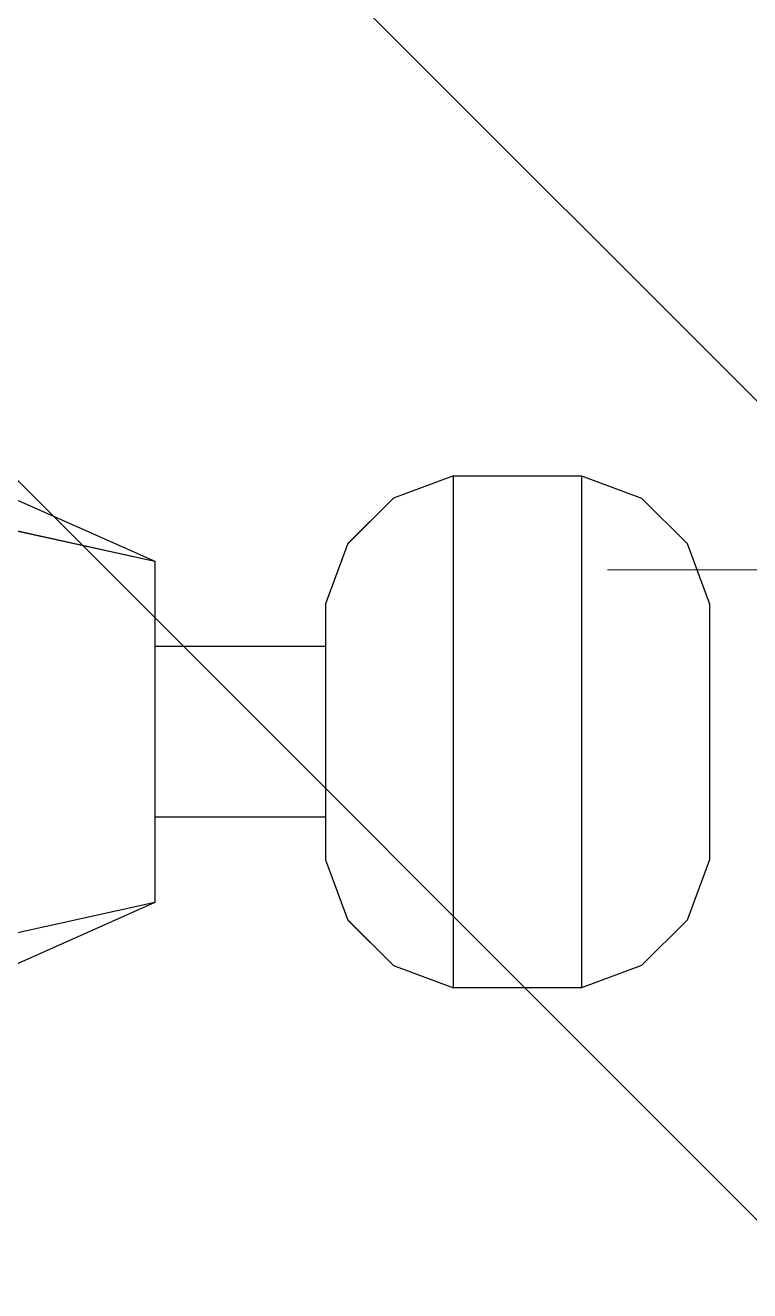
# Model space of a CAD drawing. Header units: metres. Extents: x 15463 to 32022, y 1223 to 33962.
# Drawn here: x 29500.2691 to 29500.3486, y 4100.8874 to 4101.0261 of the extents above; entities that cross this region are included whole.
import ezdxf

# ---------------------------------------------------------------- set-up
doc = ezdxf.new("R2010")
doc.units = ezdxf.units.M
doc.header["$LTSCALE"] = 0.1
doc.layers.add('LEVEL', color=251, linetype='Continuous', lineweight=13)
doc.layers.add('NAMES', color=252, linetype='Continuous', lineweight=15)

# ---------------------------------------------------------------- blocks, each defined once
blk = doc.blocks.new('LLAVE-10')
at = {"color": 253, "lineweight": 13}
for points in [[(0.020173, 0.110907), (0.020173, 0.120993), (0.018406, 0.125717), (0.014832, 0.129313), (0.010086, 0.131079), (-0.010086, 0.131079), (-0.014832, 0.129313), (-0.018406, 0.125717), (-0.020173, 0.120993), (-0.020173, 0.110907), (0.020173, 0.110907), (0.018406, 0.106161), (0.014832, 0.102587), (0.010086, 0.10082), (-0.010086, 0.10082), (-0.014832, 0.102587), (-0.018406, 0.106161), (-0.020173, 0.110907)], [(0.020173, 0.120993), (-0.020173, 0.120993)], [(-0.006724, 0.10082), (-0.006724, 0.087372)], [(0.006724, 0.10082), (0.006724, 0.087372)], [(-0.031748, 0.018087), (-0.026897, 0.020151), (0.026876, 0.020151), (0.027216, 0.034025), (0.026003, 0.047857), (0.023279, 0.061475), (0.019066, 0.07469), (0.013448, 0.087372), (-0.013448, 0.087372), (-0.016023, 0.075732), (-0.016874, 0.063859), (-0.016023, 0.051964), (-0.013448, 0.040324), (0.013448, 0.040324), (0.016002, 0.051964), (0.016874, 0.063859), (0.016002, 0.075732), (0.013448, 0.087372)], [(-0.013448, 0.087372), (-0.019087, 0.07469)]]:
    blk.add_lwpolyline(points, dxfattribs=at)

msp = doc.modelspace()

# ---------------------------------------------------------------- hatches: boundary and pattern name
at = {"layer": 'LEVEL'}
h = msp.add_hatch(dxfattribs=at)
h.set_pattern_fill('ANSI31', color=256, scale=0.02, angle=90)
h.set_pattern_definition([(135, (29569.414394, 3572.19952), (-0.0449012806, -0.0449012806), [])])
h.paths.add_polyline_path([(29488.27847, 4112.74061), (29488.27847, 4109.38074), (29488.64847, 4109.38074), (29489.04847, 4109.38074), (29489.04847, 4109.90984), (29489.07689, 4109.90984), (29489.07689, 4112.08157), (29489.06428, 4112.08157), (29489.05554, 4112.08157, -1), (29489.05554, 4112.09357), (29489.04847, 4112.09571), (29489.04847, 4112.74061)])
h.paths.add_polyline_path([(29488.85824, 4110.27404), (29488.85824, 4109.64777), (29488.39662, 4109.64777), (29488.39662, 4110.27404)], flags=16)
h.paths.add_polyline_path([(29488.27847, 4116.36061), (29488.27847, 4113.00074), (29489.04847, 4113.00074), (29489.04847, 4113.02068), (29489.04847, 4113.64564), (29489.05554, 4113.64778, -1), (29489.05554, 4113.65978), (29489.07689, 4113.65978), (29489.07689, 4115.83151), (29489.05554, 4115.83151, -1), (29489.05554, 4115.84351), (29489.04847, 4115.84564), (29489.04847, 4116.36061)])
h.paths.add_polyline_path([(29488.85262, 4113.93396), (29488.85262, 4113.30769), (29488.391, 4113.30769), (29488.391, 4113.93396)], flags=16)
h.paths.add_polyline_path([(29505.00919, 4103.4068), (29505.00919, 4103.44523), (29504.60919, 4103.44523), (29504.60919, 4102.84023), (29504.60212, 4102.83809, -1), (29504.60212, 4102.82609), (29504.58077, 4102.82609), (29504.58077, 4102.79609), (29504.58077, 4101.35437), (29504.60212, 4101.35437, -1), (29504.60212, 4101.34237), (29504.60919, 4101.34023), (29504.60919, 4100.55523), (29505.37919, 4100.55523), (29505.37919, 4103.4068)])
h.paths.add_polyline_path([(29505.24722, 4101.30858), (29505.24722, 4100.68231), (29504.7856, 4100.68231), (29504.7856, 4101.30858)], flags=16)
h.paths.add_polyline_path([(29504.60919, 4112.75546), (29504.60919, 4112.72034), (29504.60919, 4112.08779), (29504.60212, 4112.08565, -1), (29504.60212, 4112.07365), (29504.58077, 4112.07365), (29504.58077, 4109.90192), (29504.60212, 4109.90192, -0.414214), (29504.60812, 4109.89592), (29504.60919, 4109.96034), (29504.60919, 4109.36523), (29505.37919, 4109.36523), (29505.37919, 4112.75546)])
h.paths.add_polyline_path([(29505.24194, 4110.17766), (29505.24194, 4109.55139), (29504.78032, 4109.55139), (29504.78032, 4110.17766)], flags=16)
h.paths.add_polyline_path([(29505.00919, 4116.37546), (29504.60919, 4116.37546), (29504.60919, 4115.8529), (29504.60212, 4115.85076, -1), (29504.60212, 4115.83876), (29504.58077, 4115.83876), (29504.58077, 4113.66704), (29504.60212, 4113.66704, -1), (29504.60212, 4113.65504), (29504.60919, 4113.6529), (29504.60919, 4112.98523), (29505.37919, 4112.98523), (29505.37919, 4116.37546)])
h.paths.add_polyline_path([(29505.25297, 4113.8679), (29505.25297, 4113.24164), (29504.79135, 4113.24164), (29504.79135, 4113.8679)], flags=16)
h.paths.add_polyline_path([(29504.60919, 4125.18546), (29504.60919, 4125.11546), (29504.60919, 4124.40046), (29504.60212, 4124.39832, -1), (29504.60212, 4124.38632), (29504.58077, 4124.38632), (29504.58077, 4122.9146), (29504.59338, 4122.9146), (29504.60212, 4122.9146, -1), (29504.60212, 4122.9026), (29504.60919, 4122.90046), (29504.60919, 4122.29546), (29505.00919, 4122.29546), (29505.00919, 4122.33564), (29505.37919, 4122.33564), (29505.37919, 4125.18546)])
h.paths.add_polyline_path([(29505.22572, 4123.1029), (29505.22572, 4122.47663), (29504.76411, 4122.47663), (29504.76411, 4123.1029)], flags=16)
h.paths.add_polyline_path([(29505.17545, 4122.78394), (29505.17545, 4123.08761), (29505.02627, 4123.08761), (29505.02627, 4122.78394)], flags=8)
h.paths.add_polyline_path([(29505.17545, 4122.50439), (29505.17545, 4122.80059), (29505.02627, 4122.80059), (29505.02627, 4122.50439)], flags=8)
h.paths.add_polyline_path([(29504.95565, 4122.78579), (29504.95565, 4123.11033), (29504.81079, 4123.11033), (29504.81079, 4122.78579)], flags=24)
h.paths.add_polyline_path([(29504.95565, 4122.54981), (29504.95565, 4122.75488), (29504.81079, 4122.75488), (29504.81079, 4122.54981)], flags=8)
h.paths.add_polyline_path([(29505.12778, 4123.20466), (29505.12778, 4124.30394), (29504.8906, 4124.30394), (29504.8906, 4123.20466)], flags=24)
h = msp.add_hatch(dxfattribs=at)
h.set_pattern_fill('ANSI31', color=256, scale=0.02, angle=90)
h.set_pattern_definition([(135, (29569.414394, 3844.14269), (-0.04490128, -0.04490128), [])])
edge = h.paths.add_edge_path()
edge.add_line((29500.05919, 4102.75523), (29500.05919, 4100.62523))
edge.add_line((29500.05919, 4100.62523), (29501.25926, 4100.55541))
edge.add_line((29501.25926, 4100.55541), (29501.25926, 4100.63505))
edge.add_line((29501.25926, 4100.63505), (29501.25926, 4101.88899))
edge.add_line((29501.25926, 4101.88899), (29501.2582, 4101.88899))
edge.add_arc((29501.2582, 4101.89499), 0.006, 90, 270, ccw=False)
edge.add_line((29501.2582, 4101.90099), (29501.2774, 4101.90099))
edge.add_line((29501.2774, 4101.90099), (29501.2774, 4101.92555))
edge.add_arc((29501.27781, 4102.61996), 0.69441, 180, 269.96634, ccw=False)
edge.add_line((29500.5834, 4102.61996), (29500.5834, 4102.64496))
edge.add_line((29500.5834, 4102.64496), (29501.2774, 4102.64496))
edge.add_line((29501.2774, 4102.64496), (29501.2774, 4102.66996))
edge.add_line((29501.2774, 4102.66996), (29501.2582, 4102.66996))
edge.add_arc((29501.2582, 4102.67596), 0.006, 90, 270, ccw=False)
edge.add_line((29501.2582, 4102.68196), (29501.25926, 4102.68196))
edge.add_line((29501.25926, 4102.68196), (29501.25926, 4102.75505))
edge.add_line((29501.25926, 4102.75505), (29500.05919, 4102.75523))

# ---------------------------------------------------------------- linework, layer by layer
for points in [[(29500.18693, 4100.90447), (29500.1898, 4100.91122), (29500.1898, 4100.98606), (29500.20911, 4100.98654), (29500.22836, 4100.98485), (29500.24732, 4100.98106), (29500.26571, 4100.9752), (29500.28336, 4100.96738), (29500.28336, 4100.92994), (29500.26716, 4100.92636), (29500.25064, 4100.92517), (29500.23408, 4100.92636), (29500.21788, 4100.92994), (29500.21788, 4100.96738), (29500.23408, 4100.97093), (29500.25064, 4100.97214), (29500.26716, 4100.97093), (29500.28336, 4100.96738)], [(29500.18693, 4100.90447), (29500.1898, 4100.91122), (29500.1898, 4100.98606), (29500.20911, 4100.98654), (29500.22836, 4100.98485), (29500.24732, 4100.98106), (29500.26571, 4100.9752), (29500.28336, 4100.96738), (29500.28336, 4100.92994), (29500.26716, 4100.92636), (29500.25064, 4100.92517), (29500.23408, 4100.92636), (29500.21788, 4100.92994), (29500.21788, 4100.96738), (29500.23408, 4100.97093), (29500.25064, 4100.97214), (29500.26716, 4100.97093), (29500.28336, 4100.96738)], [(29500.18693, 4100.90447), (29500.1898, 4100.91122), (29500.1898, 4100.98606), (29500.20911, 4100.98654), (29500.22836, 4100.98485), (29500.24732, 4100.98106), (29500.26571, 4100.9752), (29500.28336, 4100.96738), (29500.28336, 4100.92994), (29500.26716, 4100.92636), (29500.25064, 4100.92517), (29500.23408, 4100.92636), (29500.21788, 4100.92994), (29500.21788, 4100.96738), (29500.23408, 4100.97093), (29500.25064, 4100.97214), (29500.26716, 4100.97093), (29500.28336, 4100.96738)], [(29500.18693, 4100.90447), (29500.1898, 4100.91122), (29500.1898, 4100.98606), (29500.20911, 4100.98654), (29500.22836, 4100.98485), (29500.24732, 4100.98106), (29500.26571, 4100.9752), (29500.28336, 4100.96738), (29500.28336, 4100.92994), (29500.26716, 4100.92636), (29500.25064, 4100.92517), (29500.23408, 4100.92636), (29500.21788, 4100.92994), (29500.21788, 4100.96738), (29500.23408, 4100.97093), (29500.25064, 4100.97214), (29500.26716, 4100.97093), (29500.28336, 4100.96738)], [(29500.18693, 4100.90447), (29500.1898, 4100.91122), (29500.1898, 4100.98606), (29500.20911, 4100.98654), (29500.22836, 4100.98485), (29500.24732, 4100.98106), (29500.26571, 4100.9752), (29500.28336, 4100.96738), (29500.28336, 4100.92994), (29500.26716, 4100.92636), (29500.25064, 4100.92517), (29500.23408, 4100.92636), (29500.21788, 4100.92994), (29500.21788, 4100.96738), (29500.23408, 4100.97093), (29500.25064, 4100.97214), (29500.26716, 4100.97093), (29500.28336, 4100.96738)], [(29500.18693, 4100.90447), (29500.1898, 4100.91122), (29500.1898, 4100.98606), (29500.20911, 4100.98654), (29500.22836, 4100.98485), (29500.24732, 4100.98106), (29500.26571, 4100.9752), (29500.28336, 4100.96738), (29500.28336, 4100.92994), (29500.26716, 4100.92636), (29500.25064, 4100.92517), (29500.23408, 4100.92636), (29500.21788, 4100.92994), (29500.21788, 4100.96738), (29500.23408, 4100.97093), (29500.25064, 4100.97214), (29500.26716, 4100.97093), (29500.28336, 4100.96738)], [(29500.18693, 4100.90447), (29500.1898, 4100.91122), (29500.1898, 4100.98606), (29500.20911, 4100.98654), (29500.22836, 4100.98485), (29500.24732, 4100.98106), (29500.26571, 4100.9752), (29500.28336, 4100.96738), (29500.28336, 4100.92994), (29500.26716, 4100.92636), (29500.25064, 4100.92517), (29500.23408, 4100.92636), (29500.21788, 4100.92994), (29500.21788, 4100.96738), (29500.23408, 4100.97093), (29500.25064, 4100.97214), (29500.26716, 4100.97093), (29500.28336, 4100.96738)], [(29500.18693, 4100.90447), (29500.1898, 4100.91122), (29500.1898, 4100.98606), (29500.20911, 4100.98654), (29500.22836, 4100.98485), (29500.24732, 4100.98106), (29500.26571, 4100.9752), (29500.28336, 4100.96738), (29500.28336, 4100.92994), (29500.26716, 4100.92636), (29500.25064, 4100.92517), (29500.23408, 4100.92636), (29500.21788, 4100.92994), (29500.21788, 4100.96738), (29500.23408, 4100.97093), (29500.25064, 4100.97214), (29500.26716, 4100.97093), (29500.28336, 4100.96738)], [(29500.18693, 4100.90447), (29500.1898, 4100.91122), (29500.1898, 4100.98606), (29500.20911, 4100.98654), (29500.22836, 4100.98485), (29500.24732, 4100.98106), (29500.26571, 4100.9752), (29500.28336, 4100.96738), (29500.28336, 4100.92994), (29500.26716, 4100.92636), (29500.25064, 4100.92517), (29500.23408, 4100.92636), (29500.21788, 4100.92994), (29500.21788, 4100.96738), (29500.23408, 4100.97093), (29500.25064, 4100.97214), (29500.26716, 4100.97093), (29500.28336, 4100.96738)], [(29500.18693, 4100.90447), (29500.1898, 4100.91122), (29500.1898, 4100.98606), (29500.20911, 4100.98654), (29500.22836, 4100.98485), (29500.24732, 4100.98106), (29500.26571, 4100.9752), (29500.28336, 4100.96738), (29500.28336, 4100.92994), (29500.26716, 4100.92636), (29500.25064, 4100.92517), (29500.23408, 4100.92636), (29500.21788, 4100.92994), (29500.21788, 4100.96738), (29500.23408, 4100.97093), (29500.25064, 4100.97214), (29500.26716, 4100.97093), (29500.28336, 4100.96738)], [(29500.18693, 4100.90447), (29500.1898, 4100.91122), (29500.1898, 4100.98606), (29500.20911, 4100.98654), (29500.22836, 4100.98485), (29500.24732, 4100.98106), (29500.26571, 4100.9752), (29500.28336, 4100.96738), (29500.28336, 4100.92994), (29500.26716, 4100.92636), (29500.25064, 4100.92517), (29500.23408, 4100.92636), (29500.21788, 4100.92994), (29500.21788, 4100.96738), (29500.23408, 4100.97093), (29500.25064, 4100.97214), (29500.26716, 4100.97093), (29500.28336, 4100.96738)], [(29500.18693, 4100.90447), (29500.1898, 4100.91122), (29500.1898, 4100.98606), (29500.20911, 4100.98654), (29500.22836, 4100.98485), (29500.24732, 4100.98106), (29500.26571, 4100.9752), (29500.28336, 4100.96738), (29500.28336, 4100.92994), (29500.26716, 4100.92636), (29500.25064, 4100.92517), (29500.23408, 4100.92636), (29500.21788, 4100.92994), (29500.21788, 4100.96738), (29500.23408, 4100.97093), (29500.25064, 4100.97214), (29500.26716, 4100.97093), (29500.28336, 4100.96738)], [(29500.18693, 4100.90447), (29500.1898, 4100.91122), (29500.1898, 4100.98606), (29500.20911, 4100.98654), (29500.22836, 4100.98485), (29500.24732, 4100.98106), (29500.26571, 4100.9752), (29500.28336, 4100.96738), (29500.28336, 4100.92994), (29500.26716, 4100.92636), (29500.25064, 4100.92517), (29500.23408, 4100.92636), (29500.21788, 4100.92994), (29500.21788, 4100.96738), (29500.23408, 4100.97093), (29500.25064, 4100.97214), (29500.26716, 4100.97093), (29500.28336, 4100.96738)], [(29500.18693, 4100.90447), (29500.1898, 4100.91122), (29500.1898, 4100.98606), (29500.20911, 4100.98654), (29500.22836, 4100.98485), (29500.24732, 4100.98106), (29500.26571, 4100.9752), (29500.28336, 4100.96738), (29500.28336, 4100.92994), (29500.26716, 4100.92636), (29500.25064, 4100.92517), (29500.23408, 4100.92636), (29500.21788, 4100.92994), (29500.21788, 4100.96738), (29500.23408, 4100.97093), (29500.25064, 4100.97214), (29500.26716, 4100.97093), (29500.28336, 4100.96738)], [(29500.18693, 4100.90447), (29500.1898, 4100.91122), (29500.1898, 4100.98606), (29500.20911, 4100.98654), (29500.22836, 4100.98485), (29500.24732, 4100.98106), (29500.26571, 4100.9752), (29500.28336, 4100.96738), (29500.28336, 4100.92994), (29500.26716, 4100.92636), (29500.25064, 4100.92517), (29500.23408, 4100.92636), (29500.21788, 4100.92994), (29500.21788, 4100.96738), (29500.23408, 4100.97093), (29500.25064, 4100.97214), (29500.26716, 4100.97093), (29500.28336, 4100.96738)], [(29500.18693, 4100.90447), (29500.1898, 4100.91122), (29500.1898, 4100.98606), (29500.20911, 4100.98654), (29500.22836, 4100.98485), (29500.24732, 4100.98106), (29500.26571, 4100.9752), (29500.28336, 4100.96738), (29500.28336, 4100.92994), (29500.26716, 4100.92636), (29500.25064, 4100.92517), (29500.23408, 4100.92636), (29500.21788, 4100.92994), (29500.21788, 4100.96738), (29500.23408, 4100.97093), (29500.25064, 4100.97214), (29500.26716, 4100.97093), (29500.28336, 4100.96738)], [(29500.18693, 4100.90447), (29500.1898, 4100.91122), (29500.1898, 4100.98606), (29500.20911, 4100.98654), (29500.22836, 4100.98485), (29500.24732, 4100.98106), (29500.26571, 4100.9752), (29500.28336, 4100.96738), (29500.28336, 4100.92994), (29500.26716, 4100.92636), (29500.25064, 4100.92517), (29500.23408, 4100.92636), (29500.21788, 4100.92994), (29500.21788, 4100.96738), (29500.23408, 4100.97093), (29500.25064, 4100.97214), (29500.26716, 4100.97093), (29500.28336, 4100.96738)], [(29500.18693, 4100.90447), (29500.1898, 4100.91122), (29500.1898, 4100.98606), (29500.20911, 4100.98654), (29500.22836, 4100.98485), (29500.24732, 4100.98106), (29500.26571, 4100.9752), (29500.28336, 4100.96738), (29500.28336, 4100.92994), (29500.26716, 4100.92636), (29500.25064, 4100.92517), (29500.23408, 4100.92636), (29500.21788, 4100.92994), (29500.21788, 4100.96738), (29500.23408, 4100.97093), (29500.25064, 4100.97214), (29500.26716, 4100.97093), (29500.28336, 4100.96738)], [(29500.18693, 4100.90447), (29500.1898, 4100.91122), (29500.1898, 4100.98606), (29500.20911, 4100.98654), (29500.22836, 4100.98485), (29500.24732, 4100.98106), (29500.26571, 4100.9752), (29500.28336, 4100.96738), (29500.28336, 4100.92994), (29500.26716, 4100.92636), (29500.25064, 4100.92517), (29500.23408, 4100.92636), (29500.21788, 4100.92994), (29500.21788, 4100.96738), (29500.23408, 4100.97093), (29500.25064, 4100.97214), (29500.26716, 4100.97093), (29500.28336, 4100.96738)], [(29500.18693, 4100.90447), (29500.1898, 4100.91122), (29500.1898, 4100.98606), (29500.20911, 4100.98654), (29500.22836, 4100.98485), (29500.24732, 4100.98106), (29500.26571, 4100.9752), (29500.28336, 4100.96738), (29500.28336, 4100.92994), (29500.26716, 4100.92636), (29500.25064, 4100.92517), (29500.23408, 4100.92636), (29500.21788, 4100.92994), (29500.21788, 4100.96738), (29500.23408, 4100.97093), (29500.25064, 4100.97214), (29500.26716, 4100.97093), (29500.28336, 4100.96738)], [(29500.18693, 4100.90447), (29500.1898, 4100.91122), (29500.1898, 4100.98606), (29500.20911, 4100.98654), (29500.22836, 4100.98485), (29500.24732, 4100.98106), (29500.26571, 4100.9752), (29500.28336, 4100.96738), (29500.28336, 4100.92994), (29500.26716, 4100.92636), (29500.25064, 4100.92517), (29500.23408, 4100.92636), (29500.21788, 4100.92994), (29500.21788, 4100.96738), (29500.23408, 4100.97093), (29500.25064, 4100.97214), (29500.26716, 4100.97093), (29500.28336, 4100.96738)], [(29500.18693, 4100.90447), (29500.1898, 4100.91122), (29500.1898, 4100.98606), (29500.20911, 4100.98654), (29500.22836, 4100.98485), (29500.24732, 4100.98106), (29500.26571, 4100.9752), (29500.28336, 4100.96738), (29500.28336, 4100.92994), (29500.26716, 4100.92636), (29500.25064, 4100.92517), (29500.23408, 4100.92636), (29500.21788, 4100.92994), (29500.21788, 4100.96738), (29500.23408, 4100.97093), (29500.25064, 4100.97214), (29500.26716, 4100.97093), (29500.28336, 4100.96738)], [(29500.18693, 4100.90447), (29500.1898, 4100.91122), (29500.1898, 4100.98606), (29500.20911, 4100.98654), (29500.22836, 4100.98485), (29500.24732, 4100.98106), (29500.26571, 4100.9752), (29500.28336, 4100.96738), (29500.28336, 4100.92994), (29500.26716, 4100.92636), (29500.25064, 4100.92517), (29500.23408, 4100.92636), (29500.21788, 4100.92994), (29500.21788, 4100.96738), (29500.23408, 4100.97093), (29500.25064, 4100.97214), (29500.26716, 4100.97093), (29500.28336, 4100.96738)], [(29500.18693, 4100.90447), (29500.1898, 4100.91122), (29500.1898, 4100.98606), (29500.20911, 4100.98654), (29500.22836, 4100.98485), (29500.24732, 4100.98106), (29500.26571, 4100.9752), (29500.28336, 4100.96738), (29500.28336, 4100.92994), (29500.26716, 4100.92636), (29500.25064, 4100.92517), (29500.23408, 4100.92636), (29500.21788, 4100.92994), (29500.21788, 4100.96738), (29500.23408, 4100.97093), (29500.25064, 4100.97214), (29500.26716, 4100.97093), (29500.28336, 4100.96738)], [(29500.18693, 4100.90447), (29500.1898, 4100.91122), (29500.1898, 4100.98606), (29500.20911, 4100.98654), (29500.22836, 4100.98485), (29500.24732, 4100.98106), (29500.26571, 4100.9752), (29500.28336, 4100.96738), (29500.28336, 4100.92994), (29500.26716, 4100.92636), (29500.25064, 4100.92517), (29500.23408, 4100.92636), (29500.21788, 4100.92994), (29500.21788, 4100.96738), (29500.23408, 4100.97093), (29500.25064, 4100.97214), (29500.26716, 4100.97093), (29500.28336, 4100.96738)], [(29500.18693, 4100.90447), (29500.1898, 4100.91122), (29500.1898, 4100.98606), (29500.20911, 4100.98654), (29500.22836, 4100.98485), (29500.24732, 4100.98106), (29500.26571, 4100.9752), (29500.28336, 4100.96738), (29500.28336, 4100.92994), (29500.26716, 4100.92636), (29500.25064, 4100.92517), (29500.23408, 4100.92636), (29500.21788, 4100.92994), (29500.21788, 4100.96738), (29500.23408, 4100.97093), (29500.25064, 4100.97214), (29500.26716, 4100.97093), (29500.28336, 4100.96738)], [(29500.18693, 4100.90447), (29500.1898, 4100.91122), (29500.1898, 4100.98606), (29500.20911, 4100.98654), (29500.22836, 4100.98485), (29500.24732, 4100.98106), (29500.26571, 4100.9752), (29500.28336, 4100.96738), (29500.28336, 4100.92994), (29500.26716, 4100.92636), (29500.25064, 4100.92517), (29500.23408, 4100.92636), (29500.21788, 4100.92994), (29500.21788, 4100.96738), (29500.23408, 4100.97093), (29500.25064, 4100.97214), (29500.26716, 4100.97093), (29500.28336, 4100.96738)], [(29500.18693, 4100.90447), (29500.1898, 4100.91122), (29500.1898, 4100.98606), (29500.20911, 4100.98654), (29500.22836, 4100.98485), (29500.24732, 4100.98106), (29500.26571, 4100.9752), (29500.28336, 4100.96738), (29500.28336, 4100.92994), (29500.26716, 4100.92636), (29500.25064, 4100.92517), (29500.23408, 4100.92636), (29500.21788, 4100.92994), (29500.21788, 4100.96738), (29500.23408, 4100.97093), (29500.25064, 4100.97214), (29500.26716, 4100.97093), (29500.28336, 4100.96738)], [(29500.18693, 4100.90447), (29500.1898, 4100.91122), (29500.1898, 4100.98606), (29500.20911, 4100.98654), (29500.22836, 4100.98485), (29500.24732, 4100.98106), (29500.26571, 4100.9752), (29500.28336, 4100.96738), (29500.28336, 4100.92994), (29500.26716, 4100.92636), (29500.25064, 4100.92517), (29500.23408, 4100.92636), (29500.21788, 4100.92994), (29500.21788, 4100.96738), (29500.23408, 4100.97093), (29500.25064, 4100.97214), (29500.26716, 4100.97093), (29500.28336, 4100.96738)], [(29500.18693, 4100.90447), (29500.1898, 4100.91122), (29500.1898, 4100.98606), (29500.20911, 4100.98654), (29500.22836, 4100.98485), (29500.24732, 4100.98106), (29500.26571, 4100.9752), (29500.28336, 4100.96738), (29500.28336, 4100.92994), (29500.26716, 4100.92636), (29500.25064, 4100.92517), (29500.23408, 4100.92636), (29500.21788, 4100.92994), (29500.21788, 4100.96738), (29500.23408, 4100.97093), (29500.25064, 4100.97214), (29500.26716, 4100.97093), (29500.28336, 4100.96738)], [(29500.18693, 4100.90447), (29500.1898, 4100.91122), (29500.1898, 4100.98606), (29500.20911, 4100.98654), (29500.22836, 4100.98485), (29500.24732, 4100.98106), (29500.26571, 4100.9752), (29500.28336, 4100.96738), (29500.28336, 4100.92994), (29500.26716, 4100.92636), (29500.25064, 4100.92517), (29500.23408, 4100.92636), (29500.21788, 4100.92994), (29500.21788, 4100.96738), (29500.23408, 4100.97093), (29500.25064, 4100.97214), (29500.26716, 4100.97093), (29500.28336, 4100.96738)], [(29500.18693, 4100.90447), (29500.1898, 4100.91122), (29500.1898, 4100.98606), (29500.20911, 4100.98654), (29500.22836, 4100.98485), (29500.24732, 4100.98106), (29500.26571, 4100.9752), (29500.28336, 4100.96738), (29500.28336, 4100.92994), (29500.26716, 4100.92636), (29500.25064, 4100.92517), (29500.23408, 4100.92636), (29500.21788, 4100.92994), (29500.21788, 4100.96738), (29500.23408, 4100.97093), (29500.25064, 4100.97214), (29500.26716, 4100.97093), (29500.28336, 4100.96738)], [(29500.18693, 4100.90447), (29500.1898, 4100.91122), (29500.1898, 4100.98606), (29500.20911, 4100.98654), (29500.22836, 4100.98485), (29500.24732, 4100.98106), (29500.26571, 4100.9752), (29500.28336, 4100.96738), (29500.28336, 4100.92994), (29500.26716, 4100.92636), (29500.25064, 4100.92517), (29500.23408, 4100.92636), (29500.21788, 4100.92994), (29500.21788, 4100.96738), (29500.23408, 4100.97093), (29500.25064, 4100.97214), (29500.26716, 4100.97093), (29500.28336, 4100.96738)], [(29500.18693, 4100.90447), (29500.1898, 4100.91122), (29500.1898, 4100.98606), (29500.20911, 4100.98654), (29500.22836, 4100.98485), (29500.24732, 4100.98106), (29500.26571, 4100.9752), (29500.28336, 4100.96738), (29500.28336, 4100.92994), (29500.26716, 4100.92636), (29500.25064, 4100.92517), (29500.23408, 4100.92636), (29500.21788, 4100.92994), (29500.21788, 4100.96738), (29500.23408, 4100.97093), (29500.25064, 4100.97214), (29500.26716, 4100.97093), (29500.28336, 4100.96738)], [(29500.18693, 4100.90447), (29500.1898, 4100.91122), (29500.1898, 4100.98606), (29500.20911, 4100.98654), (29500.22836, 4100.98485), (29500.24732, 4100.98106), (29500.26571, 4100.9752), (29500.28336, 4100.96738), (29500.28336, 4100.92994), (29500.26716, 4100.92636), (29500.25064, 4100.92517), (29500.23408, 4100.92636), (29500.21788, 4100.92994), (29500.21788, 4100.96738), (29500.23408, 4100.97093), (29500.25064, 4100.97214), (29500.26716, 4100.97093), (29500.28336, 4100.96738)], [(29500.18693, 4100.90447), (29500.1898, 4100.91122), (29500.1898, 4100.98606), (29500.20911, 4100.98654), (29500.22836, 4100.98485), (29500.24732, 4100.98106), (29500.26571, 4100.9752), (29500.28336, 4100.96738), (29500.28336, 4100.92994), (29500.26716, 4100.92636), (29500.25064, 4100.92517), (29500.23408, 4100.92636), (29500.21788, 4100.92994), (29500.21788, 4100.96738), (29500.23408, 4100.97093), (29500.25064, 4100.97214), (29500.26716, 4100.97093), (29500.28336, 4100.96738)], [(29500.18693, 4100.90447), (29500.1898, 4100.91122), (29500.1898, 4100.98606), (29500.20911, 4100.98654), (29500.22836, 4100.98485), (29500.24732, 4100.98106), (29500.26571, 4100.9752), (29500.28336, 4100.96738), (29500.28336, 4100.92994), (29500.26716, 4100.92636), (29500.25064, 4100.92517), (29500.23408, 4100.92636), (29500.21788, 4100.92994), (29500.21788, 4100.96738), (29500.23408, 4100.97093), (29500.25064, 4100.97214), (29500.26716, 4100.97093), (29500.28336, 4100.96738)], [(29500.18693, 4100.90447), (29500.1898, 4100.91122), (29500.1898, 4100.98606), (29500.20911, 4100.98654), (29500.22836, 4100.98485), (29500.24732, 4100.98106), (29500.26571, 4100.9752), (29500.28336, 4100.96738), (29500.28336, 4100.92994), (29500.26716, 4100.92636), (29500.25064, 4100.92517), (29500.23408, 4100.92636), (29500.21788, 4100.92994), (29500.21788, 4100.96738), (29500.23408, 4100.97093), (29500.25064, 4100.97214), (29500.26716, 4100.97093), (29500.28336, 4100.96738)], [(29500.18693, 4100.90447), (29500.1898, 4100.91122), (29500.1898, 4100.98606), (29500.20911, 4100.98654), (29500.22836, 4100.98485), (29500.24732, 4100.98106), (29500.26571, 4100.9752), (29500.28336, 4100.96738), (29500.28336, 4100.92994), (29500.26716, 4100.92636), (29500.25064, 4100.92517), (29500.23408, 4100.92636), (29500.21788, 4100.92994), (29500.21788, 4100.96738), (29500.23408, 4100.97093), (29500.25064, 4100.97214), (29500.26716, 4100.97093), (29500.28336, 4100.96738)], [(29500.18693, 4100.90447), (29500.1898, 4100.91122), (29500.1898, 4100.98606), (29500.20911, 4100.98654), (29500.22836, 4100.98485), (29500.24732, 4100.98106), (29500.26571, 4100.9752), (29500.28336, 4100.96738), (29500.28336, 4100.92994), (29500.26716, 4100.92636), (29500.25064, 4100.92517), (29500.23408, 4100.92636), (29500.21788, 4100.92994), (29500.21788, 4100.96738), (29500.23408, 4100.97093), (29500.25064, 4100.97214), (29500.26716, 4100.97093), (29500.28336, 4100.96738)], [(29500.18693, 4100.90447), (29500.1898, 4100.91122), (29500.1898, 4100.98606), (29500.20911, 4100.98654), (29500.22836, 4100.98485), (29500.24732, 4100.98106), (29500.26571, 4100.9752), (29500.28336, 4100.96738), (29500.28336, 4100.92994), (29500.26716, 4100.92636), (29500.25064, 4100.92517), (29500.23408, 4100.92636), (29500.21788, 4100.92994), (29500.21788, 4100.96738), (29500.23408, 4100.97093), (29500.25064, 4100.97214), (29500.26716, 4100.97093), (29500.28336, 4100.96738)], [(29500.18693, 4100.90447), (29500.1898, 4100.91122), (29500.1898, 4100.98606), (29500.20911, 4100.98654), (29500.22836, 4100.98485), (29500.24732, 4100.98106), (29500.26571, 4100.9752), (29500.28336, 4100.96738), (29500.28336, 4100.92994), (29500.26716, 4100.92636), (29500.25064, 4100.92517), (29500.23408, 4100.92636), (29500.21788, 4100.92994), (29500.21788, 4100.96738), (29500.23408, 4100.97093), (29500.25064, 4100.97214), (29500.26716, 4100.97093), (29500.28336, 4100.96738)], [(29500.31612, 4100.97674), (29500.33016, 4100.97674), (29500.33673, 4100.97428), (29500.34174, 4100.9693), (29500.3442, 4100.9627), (29500.3442, 4100.93462), (29500.34174, 4100.92802), (29500.33673, 4100.92304), (29500.33016, 4100.92058), (29500.31612, 4100.92058), (29500.31612, 4100.97674), (29500.30952, 4100.97428), (29500.30454, 4100.9693), (29500.30208, 4100.9627), (29500.30208, 4100.93462), (29500.30454, 4100.92802), (29500.30952, 4100.92304), (29500.31612, 4100.92058)], [(29500.31612, 4100.97674), (29500.33016, 4100.97674), (29500.33673, 4100.97428), (29500.34174, 4100.9693), (29500.3442, 4100.9627), (29500.3442, 4100.93462), (29500.34174, 4100.92802), (29500.33673, 4100.92304), (29500.33016, 4100.92058), (29500.31612, 4100.92058), (29500.31612, 4100.97674), (29500.30952, 4100.97428), (29500.30454, 4100.9693), (29500.30208, 4100.9627), (29500.30208, 4100.93462), (29500.30454, 4100.92802), (29500.30952, 4100.92304), (29500.31612, 4100.92058)], [(29500.31612, 4100.97674), (29500.33016, 4100.97674), (29500.33673, 4100.97428), (29500.34174, 4100.9693), (29500.3442, 4100.9627), (29500.3442, 4100.93462), (29500.34174, 4100.92802), (29500.33673, 4100.92304), (29500.33016, 4100.92058), (29500.31612, 4100.92058), (29500.31612, 4100.97674), (29500.30952, 4100.97428), (29500.30454, 4100.9693), (29500.30208, 4100.9627), (29500.30208, 4100.93462), (29500.30454, 4100.92802), (29500.30952, 4100.92304), (29500.31612, 4100.92058)], [(29500.31612, 4100.97674), (29500.33016, 4100.97674), (29500.33673, 4100.97428), (29500.34174, 4100.9693), (29500.3442, 4100.9627), (29500.3442, 4100.93462), (29500.34174, 4100.92802), (29500.33673, 4100.92304), (29500.33016, 4100.92058), (29500.31612, 4100.92058), (29500.31612, 4100.97674), (29500.30952, 4100.97428), (29500.30454, 4100.9693), (29500.30208, 4100.9627), (29500.30208, 4100.93462), (29500.30454, 4100.92802), (29500.30952, 4100.92304), (29500.31612, 4100.92058)], [(29500.31612, 4100.97674), (29500.33016, 4100.97674), (29500.33673, 4100.97428), (29500.34174, 4100.9693), (29500.3442, 4100.9627), (29500.3442, 4100.93462), (29500.34174, 4100.92802), (29500.33673, 4100.92304), (29500.33016, 4100.92058), (29500.31612, 4100.92058), (29500.31612, 4100.97674), (29500.30952, 4100.97428), (29500.30454, 4100.9693), (29500.30208, 4100.9627), (29500.30208, 4100.93462), (29500.30454, 4100.92802), (29500.30952, 4100.92304), (29500.31612, 4100.92058)], [(29500.31612, 4100.97674), (29500.33016, 4100.97674), (29500.33673, 4100.97428), (29500.34174, 4100.9693), (29500.3442, 4100.9627), (29500.3442, 4100.93462), (29500.34174, 4100.92802), (29500.33673, 4100.92304), (29500.33016, 4100.92058), (29500.31612, 4100.92058), (29500.31612, 4100.97674), (29500.30952, 4100.97428), (29500.30454, 4100.9693), (29500.30208, 4100.9627), (29500.30208, 4100.93462), (29500.30454, 4100.92802), (29500.30952, 4100.92304), (29500.31612, 4100.92058)], [(29500.31612, 4100.97674), (29500.33016, 4100.97674), (29500.33673, 4100.97428), (29500.34174, 4100.9693), (29500.3442, 4100.9627), (29500.3442, 4100.93462), (29500.34174, 4100.92802), (29500.33673, 4100.92304), (29500.33016, 4100.92058), (29500.31612, 4100.92058), (29500.31612, 4100.97674), (29500.30952, 4100.97428), (29500.30454, 4100.9693), (29500.30208, 4100.9627), (29500.30208, 4100.93462), (29500.30454, 4100.92802), (29500.30952, 4100.92304), (29500.31612, 4100.92058)], [(29500.31612, 4100.97674), (29500.33016, 4100.97674), (29500.33673, 4100.97428), (29500.34174, 4100.9693), (29500.3442, 4100.9627), (29500.3442, 4100.93462), (29500.34174, 4100.92802), (29500.33673, 4100.92304), (29500.33016, 4100.92058), (29500.31612, 4100.92058), (29500.31612, 4100.97674), (29500.30952, 4100.97428), (29500.30454, 4100.9693), (29500.30208, 4100.9627), (29500.30208, 4100.93462), (29500.30454, 4100.92802), (29500.30952, 4100.92304), (29500.31612, 4100.92058)], [(29500.31612, 4100.97674), (29500.33016, 4100.97674), (29500.33673, 4100.97428), (29500.34174, 4100.9693), (29500.3442, 4100.9627), (29500.3442, 4100.93462), (29500.34174, 4100.92802), (29500.33673, 4100.92304), (29500.33016, 4100.92058), (29500.31612, 4100.92058), (29500.31612, 4100.97674), (29500.30952, 4100.97428), (29500.30454, 4100.9693), (29500.30208, 4100.9627), (29500.30208, 4100.93462), (29500.30454, 4100.92802), (29500.30952, 4100.92304), (29500.31612, 4100.92058)], [(29500.31612, 4100.97674), (29500.33016, 4100.97674), (29500.33673, 4100.97428), (29500.34174, 4100.9693), (29500.3442, 4100.9627), (29500.3442, 4100.93462), (29500.34174, 4100.92802), (29500.33673, 4100.92304), (29500.33016, 4100.92058), (29500.31612, 4100.92058), (29500.31612, 4100.97674), (29500.30952, 4100.97428), (29500.30454, 4100.9693), (29500.30208, 4100.9627), (29500.30208, 4100.93462), (29500.30454, 4100.92802), (29500.30952, 4100.92304), (29500.31612, 4100.92058)], [(29500.31612, 4100.97674), (29500.33016, 4100.97674), (29500.33673, 4100.97428), (29500.34174, 4100.9693), (29500.3442, 4100.9627), (29500.3442, 4100.93462), (29500.34174, 4100.92802), (29500.33673, 4100.92304), (29500.33016, 4100.92058), (29500.31612, 4100.92058), (29500.31612, 4100.97674), (29500.30952, 4100.97428), (29500.30454, 4100.9693), (29500.30208, 4100.9627), (29500.30208, 4100.93462), (29500.30454, 4100.92802), (29500.30952, 4100.92304), (29500.31612, 4100.92058)], [(29500.31612, 4100.97674), (29500.33016, 4100.97674), (29500.33673, 4100.97428), (29500.34174, 4100.9693), (29500.3442, 4100.9627), (29500.3442, 4100.93462), (29500.34174, 4100.92802), (29500.33673, 4100.92304), (29500.33016, 4100.92058), (29500.31612, 4100.92058), (29500.31612, 4100.97674), (29500.30952, 4100.97428), (29500.30454, 4100.9693), (29500.30208, 4100.9627), (29500.30208, 4100.93462), (29500.30454, 4100.92802), (29500.30952, 4100.92304), (29500.31612, 4100.92058)], [(29500.31612, 4100.97674), (29500.33016, 4100.97674), (29500.33673, 4100.97428), (29500.34174, 4100.9693), (29500.3442, 4100.9627), (29500.3442, 4100.93462), (29500.34174, 4100.92802), (29500.33673, 4100.92304), (29500.33016, 4100.92058), (29500.31612, 4100.92058), (29500.31612, 4100.97674), (29500.30952, 4100.97428), (29500.30454, 4100.9693), (29500.30208, 4100.9627), (29500.30208, 4100.93462), (29500.30454, 4100.92802), (29500.30952, 4100.92304), (29500.31612, 4100.92058)], [(29500.31612, 4100.97674), (29500.33016, 4100.97674), (29500.33673, 4100.97428), (29500.34174, 4100.9693), (29500.3442, 4100.9627), (29500.3442, 4100.93462), (29500.34174, 4100.92802), (29500.33673, 4100.92304), (29500.33016, 4100.92058), (29500.31612, 4100.92058), (29500.31612, 4100.97674), (29500.30952, 4100.97428), (29500.30454, 4100.9693), (29500.30208, 4100.9627), (29500.30208, 4100.93462), (29500.30454, 4100.92802), (29500.30952, 4100.92304), (29500.31612, 4100.92058)], [(29500.31612, 4100.97674), (29500.33016, 4100.97674), (29500.33673, 4100.97428), (29500.34174, 4100.9693), (29500.3442, 4100.9627), (29500.3442, 4100.93462), (29500.34174, 4100.92802), (29500.33673, 4100.92304), (29500.33016, 4100.92058), (29500.31612, 4100.92058), (29500.31612, 4100.97674), (29500.30952, 4100.97428), (29500.30454, 4100.9693), (29500.30208, 4100.9627), (29500.30208, 4100.93462), (29500.30454, 4100.92802), (29500.30952, 4100.92304), (29500.31612, 4100.92058)], [(29500.31612, 4100.97674), (29500.33016, 4100.97674), (29500.33673, 4100.97428), (29500.34174, 4100.9693), (29500.3442, 4100.9627), (29500.3442, 4100.93462), (29500.34174, 4100.92802), (29500.33673, 4100.92304), (29500.33016, 4100.92058), (29500.31612, 4100.92058), (29500.31612, 4100.97674), (29500.30952, 4100.97428), (29500.30454, 4100.9693), (29500.30208, 4100.9627), (29500.30208, 4100.93462), (29500.30454, 4100.92802), (29500.30952, 4100.92304), (29500.31612, 4100.92058)], [(29500.31612, 4100.97674), (29500.33016, 4100.97674), (29500.33673, 4100.97428), (29500.34174, 4100.9693), (29500.3442, 4100.9627), (29500.3442, 4100.93462), (29500.34174, 4100.92802), (29500.33673, 4100.92304), (29500.33016, 4100.92058), (29500.31612, 4100.92058), (29500.31612, 4100.97674), (29500.30952, 4100.97428), (29500.30454, 4100.9693), (29500.30208, 4100.9627), (29500.30208, 4100.93462), (29500.30454, 4100.92802), (29500.30952, 4100.92304), (29500.31612, 4100.92058)], [(29500.31612, 4100.97674), (29500.33016, 4100.97674), (29500.33673, 4100.97428), (29500.34174, 4100.9693), (29500.3442, 4100.9627), (29500.3442, 4100.93462), (29500.34174, 4100.92802), (29500.33673, 4100.92304), (29500.33016, 4100.92058), (29500.31612, 4100.92058), (29500.31612, 4100.97674), (29500.30952, 4100.97428), (29500.30454, 4100.9693), (29500.30208, 4100.9627), (29500.30208, 4100.93462), (29500.30454, 4100.92802), (29500.30952, 4100.92304), (29500.31612, 4100.92058)], [(29500.31612, 4100.97674), (29500.33016, 4100.97674), (29500.33673, 4100.97428), (29500.34174, 4100.9693), (29500.3442, 4100.9627), (29500.3442, 4100.93462), (29500.34174, 4100.92802), (29500.33673, 4100.92304), (29500.33016, 4100.92058), (29500.31612, 4100.92058), (29500.31612, 4100.97674), (29500.30952, 4100.97428), (29500.30454, 4100.9693), (29500.30208, 4100.9627), (29500.30208, 4100.93462), (29500.30454, 4100.92802), (29500.30952, 4100.92304), (29500.31612, 4100.92058)], [(29500.31612, 4100.97674), (29500.33016, 4100.97674), (29500.33673, 4100.97428), (29500.34174, 4100.9693), (29500.3442, 4100.9627), (29500.3442, 4100.93462), (29500.34174, 4100.92802), (29500.33673, 4100.92304), (29500.33016, 4100.92058), (29500.31612, 4100.92058), (29500.31612, 4100.97674), (29500.30952, 4100.97428), (29500.30454, 4100.9693), (29500.30208, 4100.9627), (29500.30208, 4100.93462), (29500.30454, 4100.92802), (29500.30952, 4100.92304), (29500.31612, 4100.92058)], [(29500.31612, 4100.97674), (29500.33016, 4100.97674), (29500.33673, 4100.97428), (29500.34174, 4100.9693), (29500.3442, 4100.9627), (29500.3442, 4100.93462), (29500.34174, 4100.92802), (29500.33673, 4100.92304), (29500.33016, 4100.92058), (29500.31612, 4100.92058), (29500.31612, 4100.97674), (29500.30952, 4100.97428), (29500.30454, 4100.9693), (29500.30208, 4100.9627), (29500.30208, 4100.93462), (29500.30454, 4100.92802), (29500.30952, 4100.92304), (29500.31612, 4100.92058)], [(29500.31612, 4100.97674), (29500.33016, 4100.97674), (29500.33673, 4100.97428), (29500.34174, 4100.9693), (29500.3442, 4100.9627), (29500.3442, 4100.93462), (29500.34174, 4100.92802), (29500.33673, 4100.92304), (29500.33016, 4100.92058), (29500.31612, 4100.92058), (29500.31612, 4100.97674), (29500.30952, 4100.97428), (29500.30454, 4100.9693), (29500.30208, 4100.9627), (29500.30208, 4100.93462), (29500.30454, 4100.92802), (29500.30952, 4100.92304), (29500.31612, 4100.92058)], [(29500.31612, 4100.97674), (29500.33016, 4100.97674), (29500.33673, 4100.97428), (29500.34174, 4100.9693), (29500.3442, 4100.9627), (29500.3442, 4100.93462), (29500.34174, 4100.92802), (29500.33673, 4100.92304), (29500.33016, 4100.92058), (29500.31612, 4100.92058), (29500.31612, 4100.97674), (29500.30952, 4100.97428), (29500.30454, 4100.9693), (29500.30208, 4100.9627), (29500.30208, 4100.93462), (29500.30454, 4100.92802), (29500.30952, 4100.92304), (29500.31612, 4100.92058)], [(29500.31612, 4100.97674), (29500.33016, 4100.97674), (29500.33673, 4100.97428), (29500.34174, 4100.9693), (29500.3442, 4100.9627), (29500.3442, 4100.93462), (29500.34174, 4100.92802), (29500.33673, 4100.92304), (29500.33016, 4100.92058), (29500.31612, 4100.92058), (29500.31612, 4100.97674), (29500.30952, 4100.97428), (29500.30454, 4100.9693), (29500.30208, 4100.9627), (29500.30208, 4100.93462), (29500.30454, 4100.92802), (29500.30952, 4100.92304), (29500.31612, 4100.92058)], [(29500.31612, 4100.97674), (29500.33016, 4100.97674), (29500.33673, 4100.97428), (29500.34174, 4100.9693), (29500.3442, 4100.9627), (29500.3442, 4100.93462), (29500.34174, 4100.92802), (29500.33673, 4100.92304), (29500.33016, 4100.92058), (29500.31612, 4100.92058), (29500.31612, 4100.97674), (29500.30952, 4100.97428), (29500.30454, 4100.9693), (29500.30208, 4100.9627), (29500.30208, 4100.93462), (29500.30454, 4100.92802), (29500.30952, 4100.92304), (29500.31612, 4100.92058)], [(29500.31612, 4100.97674), (29500.33016, 4100.97674), (29500.33673, 4100.97428), (29500.34174, 4100.9693), (29500.3442, 4100.9627), (29500.3442, 4100.93462), (29500.34174, 4100.92802), (29500.33673, 4100.92304), (29500.33016, 4100.92058), (29500.31612, 4100.92058), (29500.31612, 4100.97674), (29500.30952, 4100.97428), (29500.30454, 4100.9693), (29500.30208, 4100.9627), (29500.30208, 4100.93462), (29500.30454, 4100.92802), (29500.30952, 4100.92304), (29500.31612, 4100.92058)], [(29500.31612, 4100.97674), (29500.33016, 4100.97674), (29500.33673, 4100.97428), (29500.34174, 4100.9693), (29500.3442, 4100.9627), (29500.3442, 4100.93462), (29500.34174, 4100.92802), (29500.33673, 4100.92304), (29500.33016, 4100.92058), (29500.31612, 4100.92058), (29500.31612, 4100.97674), (29500.30952, 4100.97428), (29500.30454, 4100.9693), (29500.30208, 4100.9627), (29500.30208, 4100.93462), (29500.30454, 4100.92802), (29500.30952, 4100.92304), (29500.31612, 4100.92058)], [(29500.31612, 4100.97674), (29500.33016, 4100.97674), (29500.33673, 4100.97428), (29500.34174, 4100.9693), (29500.3442, 4100.9627), (29500.3442, 4100.93462), (29500.34174, 4100.92802), (29500.33673, 4100.92304), (29500.33016, 4100.92058), (29500.31612, 4100.92058), (29500.31612, 4100.97674), (29500.30952, 4100.97428), (29500.30454, 4100.9693), (29500.30208, 4100.9627), (29500.30208, 4100.93462), (29500.30454, 4100.92802), (29500.30952, 4100.92304), (29500.31612, 4100.92058)], [(29500.31612, 4100.97674), (29500.33016, 4100.97674), (29500.33673, 4100.97428), (29500.34174, 4100.9693), (29500.3442, 4100.9627), (29500.3442, 4100.93462), (29500.34174, 4100.92802), (29500.33673, 4100.92304), (29500.33016, 4100.92058), (29500.31612, 4100.92058), (29500.31612, 4100.97674), (29500.30952, 4100.97428), (29500.30454, 4100.9693), (29500.30208, 4100.9627), (29500.30208, 4100.93462), (29500.30454, 4100.92802), (29500.30952, 4100.92304), (29500.31612, 4100.92058)], [(29500.31612, 4100.97674), (29500.33016, 4100.97674), (29500.33673, 4100.97428), (29500.34174, 4100.9693), (29500.3442, 4100.9627), (29500.3442, 4100.93462), (29500.34174, 4100.92802), (29500.33673, 4100.92304), (29500.33016, 4100.92058), (29500.31612, 4100.92058), (29500.31612, 4100.97674), (29500.30952, 4100.97428), (29500.30454, 4100.9693), (29500.30208, 4100.9627), (29500.30208, 4100.93462), (29500.30454, 4100.92802), (29500.30952, 4100.92304), (29500.31612, 4100.92058)], [(29500.31612, 4100.97674), (29500.33016, 4100.97674), (29500.33673, 4100.97428), (29500.34174, 4100.9693), (29500.3442, 4100.9627), (29500.3442, 4100.93462), (29500.34174, 4100.92802), (29500.33673, 4100.92304), (29500.33016, 4100.92058), (29500.31612, 4100.92058), (29500.31612, 4100.97674), (29500.30952, 4100.97428), (29500.30454, 4100.9693), (29500.30208, 4100.9627), (29500.30208, 4100.93462), (29500.30454, 4100.92802), (29500.30952, 4100.92304), (29500.31612, 4100.92058)], [(29500.31612, 4100.97674), (29500.33016, 4100.97674), (29500.33673, 4100.97428), (29500.34174, 4100.9693), (29500.3442, 4100.9627), (29500.3442, 4100.93462), (29500.34174, 4100.92802), (29500.33673, 4100.92304), (29500.33016, 4100.92058), (29500.31612, 4100.92058), (29500.31612, 4100.97674), (29500.30952, 4100.97428), (29500.30454, 4100.9693), (29500.30208, 4100.9627), (29500.30208, 4100.93462), (29500.30454, 4100.92802), (29500.30952, 4100.92304), (29500.31612, 4100.92058)], [(29500.31612, 4100.97674), (29500.33016, 4100.97674), (29500.33673, 4100.97428), (29500.34174, 4100.9693), (29500.3442, 4100.9627), (29500.3442, 4100.93462), (29500.34174, 4100.92802), (29500.33673, 4100.92304), (29500.33016, 4100.92058), (29500.31612, 4100.92058), (29500.31612, 4100.97674), (29500.30952, 4100.97428), (29500.30454, 4100.9693), (29500.30208, 4100.9627), (29500.30208, 4100.93462), (29500.30454, 4100.92802), (29500.30952, 4100.92304), (29500.31612, 4100.92058)], [(29500.31612, 4100.97674), (29500.33016, 4100.97674), (29500.33673, 4100.97428), (29500.34174, 4100.9693), (29500.3442, 4100.9627), (29500.3442, 4100.93462), (29500.34174, 4100.92802), (29500.33673, 4100.92304), (29500.33016, 4100.92058), (29500.31612, 4100.92058), (29500.31612, 4100.97674), (29500.30952, 4100.97428), (29500.30454, 4100.9693), (29500.30208, 4100.9627), (29500.30208, 4100.93462), (29500.30454, 4100.92802), (29500.30952, 4100.92304), (29500.31612, 4100.92058)], [(29500.31612, 4100.97674), (29500.33016, 4100.97674), (29500.33673, 4100.97428), (29500.34174, 4100.9693), (29500.3442, 4100.9627), (29500.3442, 4100.93462), (29500.34174, 4100.92802), (29500.33673, 4100.92304), (29500.33016, 4100.92058), (29500.31612, 4100.92058), (29500.31612, 4100.97674), (29500.30952, 4100.97428), (29500.30454, 4100.9693), (29500.30208, 4100.9627), (29500.30208, 4100.93462), (29500.30454, 4100.92802), (29500.30952, 4100.92304), (29500.31612, 4100.92058)], [(29500.31612, 4100.97674), (29500.33016, 4100.97674), (29500.33673, 4100.97428), (29500.34174, 4100.9693), (29500.3442, 4100.9627), (29500.3442, 4100.93462), (29500.34174, 4100.92802), (29500.33673, 4100.92304), (29500.33016, 4100.92058), (29500.31612, 4100.92058), (29500.31612, 4100.97674), (29500.30952, 4100.97428), (29500.30454, 4100.9693), (29500.30208, 4100.9627), (29500.30208, 4100.93462), (29500.30454, 4100.92802), (29500.30952, 4100.92304), (29500.31612, 4100.92058)], [(29500.31612, 4100.97674), (29500.33016, 4100.97674), (29500.33673, 4100.97428), (29500.34174, 4100.9693), (29500.3442, 4100.9627), (29500.3442, 4100.93462), (29500.34174, 4100.92802), (29500.33673, 4100.92304), (29500.33016, 4100.92058), (29500.31612, 4100.92058), (29500.31612, 4100.97674), (29500.30952, 4100.97428), (29500.30454, 4100.9693), (29500.30208, 4100.9627), (29500.30208, 4100.93462), (29500.30454, 4100.92802), (29500.30952, 4100.92304), (29500.31612, 4100.92058)], [(29500.31612, 4100.97674), (29500.33016, 4100.97674), (29500.33673, 4100.97428), (29500.34174, 4100.9693), (29500.3442, 4100.9627), (29500.3442, 4100.93462), (29500.34174, 4100.92802), (29500.33673, 4100.92304), (29500.33016, 4100.92058), (29500.31612, 4100.92058), (29500.31612, 4100.97674), (29500.30952, 4100.97428), (29500.30454, 4100.9693), (29500.30208, 4100.9627), (29500.30208, 4100.93462), (29500.30454, 4100.92802), (29500.30952, 4100.92304), (29500.31612, 4100.92058)], [(29500.31612, 4100.97674), (29500.33016, 4100.97674), (29500.33673, 4100.97428), (29500.34174, 4100.9693), (29500.3442, 4100.9627), (29500.3442, 4100.93462), (29500.34174, 4100.92802), (29500.33673, 4100.92304), (29500.33016, 4100.92058), (29500.31612, 4100.92058), (29500.31612, 4100.97674), (29500.30952, 4100.97428), (29500.30454, 4100.9693), (29500.30208, 4100.9627), (29500.30208, 4100.93462), (29500.30454, 4100.92802), (29500.30952, 4100.92304), (29500.31612, 4100.92058)], [(29500.31612, 4100.97674), (29500.33016, 4100.97674), (29500.33673, 4100.97428), (29500.34174, 4100.9693), (29500.3442, 4100.9627), (29500.3442, 4100.93462), (29500.34174, 4100.92802), (29500.33673, 4100.92304), (29500.33016, 4100.92058), (29500.31612, 4100.92058), (29500.31612, 4100.97674), (29500.30952, 4100.97428), (29500.30454, 4100.9693), (29500.30208, 4100.9627), (29500.30208, 4100.93462), (29500.30454, 4100.92802), (29500.30952, 4100.92304), (29500.31612, 4100.92058)], [(29500.31612, 4100.97674), (29500.33016, 4100.97674), (29500.33673, 4100.97428), (29500.34174, 4100.9693), (29500.3442, 4100.9627), (29500.3442, 4100.93462), (29500.34174, 4100.92802), (29500.33673, 4100.92304), (29500.33016, 4100.92058), (29500.31612, 4100.92058), (29500.31612, 4100.97674), (29500.30952, 4100.97428), (29500.30454, 4100.9693), (29500.30208, 4100.9627), (29500.30208, 4100.93462), (29500.30454, 4100.92802), (29500.30952, 4100.92304), (29500.31612, 4100.92058)], [(29500.31612, 4100.97674), (29500.33016, 4100.97674), (29500.33673, 4100.97428), (29500.34174, 4100.9693), (29500.3442, 4100.9627), (29500.3442, 4100.93462), (29500.34174, 4100.92802), (29500.33673, 4100.92304), (29500.33016, 4100.92058), (29500.31612, 4100.92058), (29500.31612, 4100.97674), (29500.30952, 4100.97428), (29500.30454, 4100.9693), (29500.30208, 4100.9627), (29500.30208, 4100.93462), (29500.30454, 4100.92802), (29500.30952, 4100.92304), (29500.31612, 4100.92058)], [(29500.33016, 4100.97674), (29500.33016, 4100.92058)], [(29500.33016, 4100.97674), (29500.33016, 4100.92058)], [(29500.33016, 4100.97674), (29500.33016, 4100.92058)], [(29500.33016, 4100.97674), (29500.33016, 4100.92058)], [(29500.33016, 4100.97674), (29500.33016, 4100.92058)], [(29500.33016, 4100.97674), (29500.33016, 4100.92058)], [(29500.33016, 4100.97674), (29500.33016, 4100.92058)], [(29500.33016, 4100.97674), (29500.33016, 4100.92058)], [(29500.33016, 4100.97674), (29500.33016, 4100.92058)], [(29500.33016, 4100.97674), (29500.33016, 4100.92058)], [(29500.33016, 4100.97674), (29500.33016, 4100.92058)], [(29500.33016, 4100.97674), (29500.33016, 4100.92058)], [(29500.33016, 4100.97674), (29500.33016, 4100.92058)], [(29500.33016, 4100.97674), (29500.33016, 4100.92058)], [(29500.33016, 4100.97674), (29500.33016, 4100.92058)], [(29500.33016, 4100.97674), (29500.33016, 4100.92058)], [(29500.33016, 4100.97674), (29500.33016, 4100.92058)], [(29500.33016, 4100.97674), (29500.33016, 4100.92058)], [(29500.33016, 4100.97674), (29500.33016, 4100.92058)], [(29500.33016, 4100.97674), (29500.33016, 4100.92058)], [(29500.33016, 4100.97674), (29500.33016, 4100.92058)], [(29500.33016, 4100.97674), (29500.33016, 4100.92058)], [(29500.33016, 4100.97674), (29500.33016, 4100.92058)], [(29500.33016, 4100.97674), (29500.33016, 4100.92058)], [(29500.33016, 4100.97674), (29500.33016, 4100.92058)], [(29500.33016, 4100.97674), (29500.33016, 4100.92058)], [(29500.33016, 4100.97674), (29500.33016, 4100.92058)], [(29500.33016, 4100.97674), (29500.33016, 4100.92058)], [(29500.33016, 4100.97674), (29500.33016, 4100.92058)], [(29500.33016, 4100.97674), (29500.33016, 4100.92058)], [(29500.33016, 4100.97674), (29500.33016, 4100.92058)], [(29500.33016, 4100.97674), (29500.33016, 4100.92058)], [(29500.33016, 4100.97674), (29500.33016, 4100.92058)], [(29500.33016, 4100.97674), (29500.33016, 4100.92058)], [(29500.33016, 4100.97674), (29500.33016, 4100.92058)], [(29500.33016, 4100.97674), (29500.33016, 4100.92058)], [(29500.33016, 4100.97674), (29500.33016, 4100.92058)], [(29500.33016, 4100.97674), (29500.33016, 4100.92058)], [(29500.33016, 4100.97674), (29500.33016, 4100.92058)], [(29500.33016, 4100.97674), (29500.33016, 4100.92058)], [(29500.33016, 4100.97674), (29500.33016, 4100.92058)], [(29500.33016, 4100.97674), (29500.33016, 4100.92058)], [(29500.30208, 4100.95802), (29500.28336, 4100.95802)], [(29500.30208, 4100.95802), (29500.28336, 4100.95802)], [(29500.30208, 4100.95802), (29500.28336, 4100.95802)], [(29500.30208, 4100.95802), (29500.28336, 4100.95802)], [(29500.30208, 4100.95802), (29500.28336, 4100.95802)], [(29500.30208, 4100.95802), (29500.28336, 4100.95802)], [(29500.30208, 4100.95802), (29500.28336, 4100.95802)], [(29500.30208, 4100.95802), (29500.28336, 4100.95802)], [(29500.30208, 4100.95802), (29500.28336, 4100.95802)], [(29500.30208, 4100.95802), (29500.28336, 4100.95802)], [(29500.30208, 4100.95802), (29500.28336, 4100.95802)], [(29500.30208, 4100.95802), (29500.28336, 4100.95802)], [(29500.30208, 4100.95802), (29500.28336, 4100.95802)], [(29500.30208, 4100.95802), (29500.28336, 4100.95802)], [(29500.30208, 4100.95802), (29500.28336, 4100.95802)], [(29500.30208, 4100.95802), (29500.28336, 4100.95802)], [(29500.30208, 4100.95802), (29500.28336, 4100.95802)], [(29500.30208, 4100.95802), (29500.28336, 4100.95802)], [(29500.30208, 4100.95802), (29500.28336, 4100.95802)], [(29500.30208, 4100.95802), (29500.28336, 4100.95802)], [(29500.30208, 4100.95802), (29500.28336, 4100.95802)], [(29500.30208, 4100.95802), (29500.28336, 4100.95802)], [(29500.30208, 4100.95802), (29500.28336, 4100.95802)], [(29500.30208, 4100.95802), (29500.28336, 4100.95802)], [(29500.30208, 4100.95802), (29500.28336, 4100.95802)], [(29500.30208, 4100.95802), (29500.28336, 4100.95802)], [(29500.30208, 4100.95802), (29500.28336, 4100.95802)], [(29500.30208, 4100.95802), (29500.28336, 4100.95802)], [(29500.30208, 4100.95802), (29500.28336, 4100.95802)], [(29500.30208, 4100.95802), (29500.28336, 4100.95802)], [(29500.30208, 4100.95802), (29500.28336, 4100.95802)], [(29500.30208, 4100.95802), (29500.28336, 4100.95802)], [(29500.30208, 4100.95802), (29500.28336, 4100.95802)], [(29500.30208, 4100.95802), (29500.28336, 4100.95802)], [(29500.30208, 4100.95802), (29500.28336, 4100.95802)], [(29500.30208, 4100.95802), (29500.28336, 4100.95802)], [(29500.30208, 4100.95802), (29500.28336, 4100.95802)], [(29500.30208, 4100.95802), (29500.28336, 4100.95802)], [(29500.30208, 4100.95802), (29500.28336, 4100.95802)], [(29500.30208, 4100.95802), (29500.28336, 4100.95802)], [(29500.30208, 4100.95802), (29500.28336, 4100.95802)], [(29500.30208, 4100.95802), (29500.28336, 4100.95802)], [(29500.30208, 4100.9393), (29500.28336, 4100.9393)], [(29500.30208, 4100.9393), (29500.28336, 4100.9393)], [(29500.30208, 4100.9393), (29500.28336, 4100.9393)], [(29500.30208, 4100.9393), (29500.28336, 4100.9393)], [(29500.30208, 4100.9393), (29500.28336, 4100.9393)], [(29500.30208, 4100.9393), (29500.28336, 4100.9393)], [(29500.30208, 4100.9393), (29500.28336, 4100.9393)], [(29500.30208, 4100.9393), (29500.28336, 4100.9393)], [(29500.30208, 4100.9393), (29500.28336, 4100.9393)], [(29500.30208, 4100.9393), (29500.28336, 4100.9393)], [(29500.30208, 4100.9393), (29500.28336, 4100.9393)], [(29500.30208, 4100.9393), (29500.28336, 4100.9393)], [(29500.30208, 4100.9393), (29500.28336, 4100.9393)], [(29500.30208, 4100.9393), (29500.28336, 4100.9393)], [(29500.30208, 4100.9393), (29500.28336, 4100.9393)], [(29500.30208, 4100.9393), (29500.28336, 4100.9393)], [(29500.30208, 4100.9393), (29500.28336, 4100.9393)], [(29500.30208, 4100.9393), (29500.28336, 4100.9393)], [(29500.30208, 4100.9393), (29500.28336, 4100.9393)], [(29500.30208, 4100.9393), (29500.28336, 4100.9393)], [(29500.30208, 4100.9393), (29500.28336, 4100.9393)], [(29500.30208, 4100.9393), (29500.28336, 4100.9393)], [(29500.30208, 4100.9393), (29500.28336, 4100.9393)], [(29500.30208, 4100.9393), (29500.28336, 4100.9393)], [(29500.30208, 4100.9393), (29500.28336, 4100.9393)], [(29500.30208, 4100.9393), (29500.28336, 4100.9393)], [(29500.30208, 4100.9393), (29500.28336, 4100.9393)], [(29500.30208, 4100.9393), (29500.28336, 4100.9393)], [(29500.30208, 4100.9393), (29500.28336, 4100.9393)], [(29500.30208, 4100.9393), (29500.28336, 4100.9393)], [(29500.30208, 4100.9393), (29500.28336, 4100.9393)], [(29500.30208, 4100.9393), (29500.28336, 4100.9393)], [(29500.30208, 4100.9393), (29500.28336, 4100.9393)], [(29500.30208, 4100.9393), (29500.28336, 4100.9393)], [(29500.30208, 4100.9393), (29500.28336, 4100.9393)], [(29500.30208, 4100.9393), (29500.28336, 4100.9393)], [(29500.30208, 4100.9393), (29500.28336, 4100.9393)], [(29500.30208, 4100.9393), (29500.28336, 4100.9393)], [(29500.30208, 4100.9393), (29500.28336, 4100.9393)], [(29500.30208, 4100.9393), (29500.28336, 4100.9393)], [(29500.30208, 4100.9393), (29500.28336, 4100.9393)], [(29500.30208, 4100.9393), (29500.28336, 4100.9393)], [(29500.28336, 4100.92994), (29500.26571, 4100.92209)], [(29500.28336, 4100.92994), (29500.26571, 4100.92209)], [(29500.28336, 4100.92994), (29500.26571, 4100.92209)], [(29500.28336, 4100.92994), (29500.26571, 4100.92209)], [(29500.28336, 4100.92994), (29500.26571, 4100.92209)], [(29500.28336, 4100.92994), (29500.26571, 4100.92209)], [(29500.28336, 4100.92994), (29500.26571, 4100.92209)], [(29500.28336, 4100.92994), (29500.26571, 4100.92209)], [(29500.28336, 4100.92994), (29500.26571, 4100.92209)], [(29500.28336, 4100.92994), (29500.26571, 4100.92209)], [(29500.28336, 4100.92994), (29500.26571, 4100.92209)], [(29500.28336, 4100.92994), (29500.26571, 4100.92209)], [(29500.28336, 4100.92994), (29500.26571, 4100.92209)], [(29500.28336, 4100.92994), (29500.26571, 4100.92209)], [(29500.28336, 4100.92994), (29500.26571, 4100.92209)], [(29500.28336, 4100.92994), (29500.26571, 4100.92209)], [(29500.28336, 4100.92994), (29500.26571, 4100.92209)], [(29500.28336, 4100.92994), (29500.26571, 4100.92209)], [(29500.28336, 4100.92994), (29500.26571, 4100.92209)], [(29500.28336, 4100.92994), (29500.26571, 4100.92209)], [(29500.28336, 4100.92994), (29500.26571, 4100.92209)], [(29500.28336, 4100.92994), (29500.26571, 4100.92209)], [(29500.28336, 4100.92994), (29500.26571, 4100.92209)], [(29500.28336, 4100.92994), (29500.26571, 4100.92209)], [(29500.28336, 4100.92994), (29500.26571, 4100.92209)], [(29500.28336, 4100.92994), (29500.26571, 4100.92209)], [(29500.28336, 4100.92994), (29500.26571, 4100.92209)], [(29500.28336, 4100.92994), (29500.26571, 4100.92209)], [(29500.28336, 4100.92994), (29500.26571, 4100.92209)], [(29500.28336, 4100.92994), (29500.26571, 4100.92209)], [(29500.28336, 4100.92994), (29500.26571, 4100.92209)], [(29500.28336, 4100.92994), (29500.26571, 4100.92209)], [(29500.28336, 4100.92994), (29500.26571, 4100.92209)], [(29500.28336, 4100.92994), (29500.26571, 4100.92209)], [(29500.28336, 4100.92994), (29500.26571, 4100.92209)], [(29500.28336, 4100.92994), (29500.26571, 4100.92209)], [(29500.28336, 4100.92994), (29500.26571, 4100.92209)], [(29500.28336, 4100.92994), (29500.26571, 4100.92209)], [(29500.28336, 4100.92994), (29500.26571, 4100.92209)], [(29500.28336, 4100.92994), (29500.26571, 4100.92209)], [(29500.28336, 4100.92994), (29500.26571, 4100.92209)], [(29500.28336, 4100.92994), (29500.26571, 4100.92209)]]:
    msp.add_lwpolyline(points)
at = {"layer": 'NAMES'}
msp.add_line((29500.33302, 4100.96641), (29500.87728, 4100.96641), dxfattribs=at)

# ---------------------------------------------------------------- block references
at = {"xscale": -1.391845429921941, "yscale": 1.391845429921941, "zscale": 1.391845429921941, "rotation": 270}
msp.add_blockref('LLAVE-10', (29500.16176, 4100.94866), dxfattribs=at)

doc.saveas('drawing.dxf')
